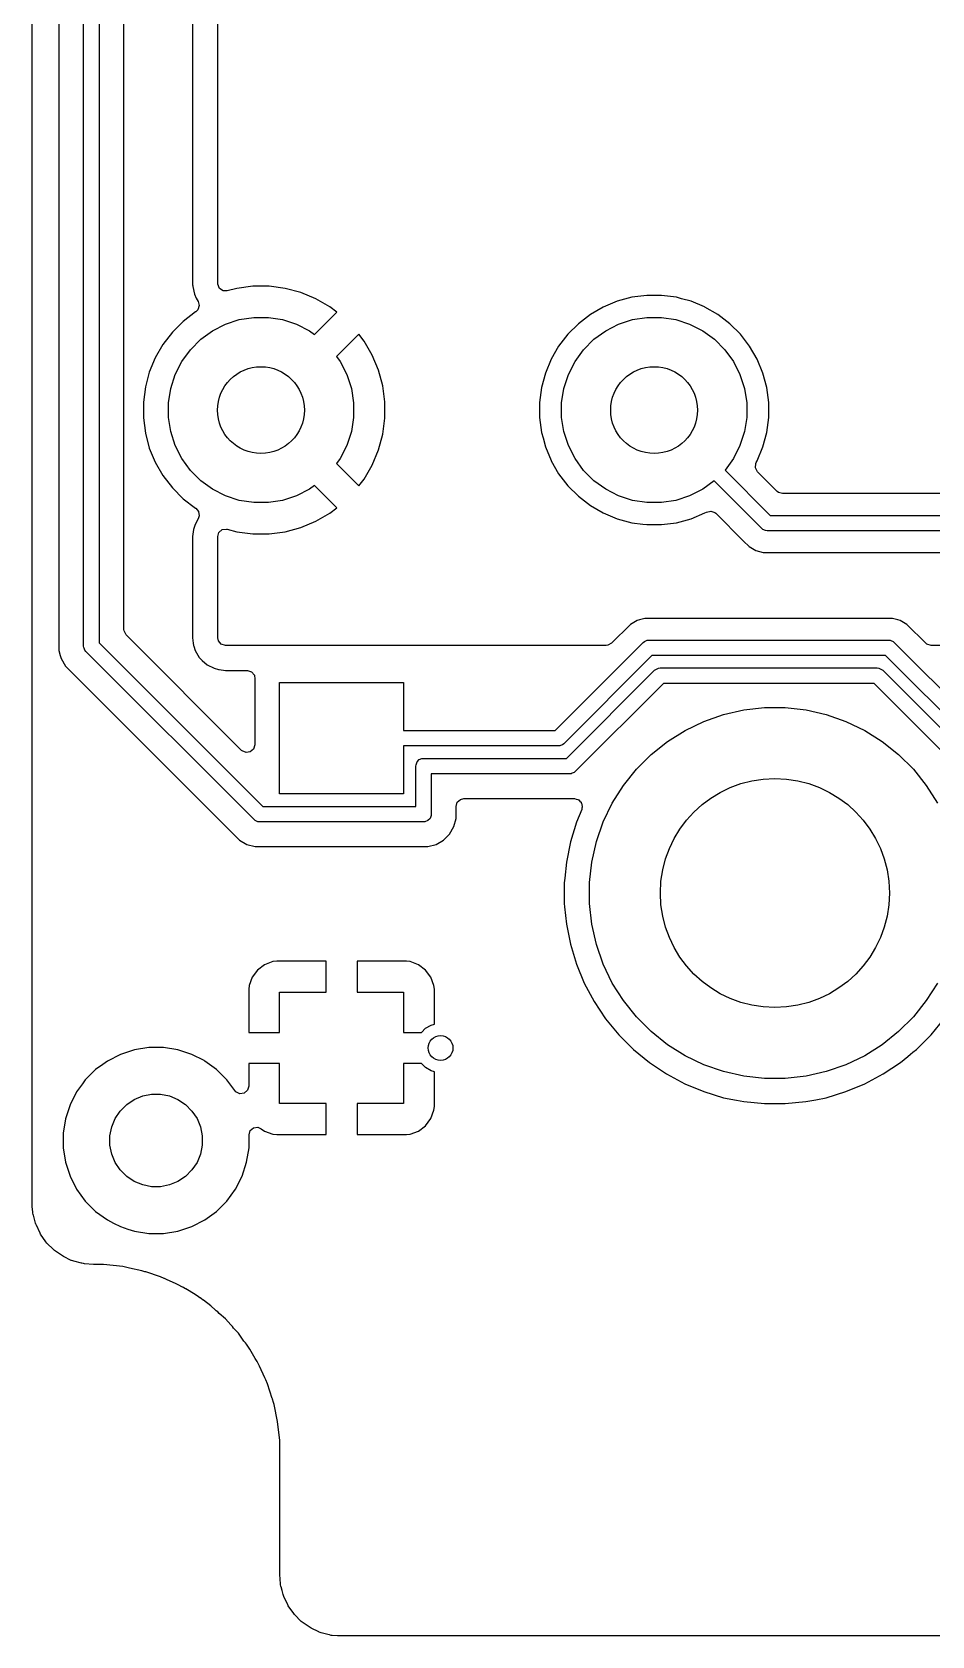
# Model space of a CAD drawing. Extents: x 0.71 to 7.56, y -5.16 to -0.79.
# Drawn here: x 0.709 to 1.281, y -5.157 to -4.138 of the extents above; entities that cross this region are included whole.
import ezdxf

# ---------------------------------------------------------------- set-up
doc = ezdxf.new("R2010")
doc.units = 0
doc.header["$MEASUREMENT"] = 0
doc.layers.add('BLACK', color=7, linetype='CONTINUOUS')

msp = doc.modelspace()

# ---------------------------------------------------------------- linework, layer by layer
at = {"layer": 'BLACK', "linetype": 'CONTINUOUS'}
for p, q in [((0.7089, -4.7461), (0.7087, -2.4156)), ((0.7258, -2.7015), (0.7258, -4.5249)), ((0.7415, -4.528), (0.7415, -2.6984)), ((0.7514, -2.7005), (0.7514, -4.5259)), ((0.7671, -4.5174), (0.7671, -2.7735)), ((0.8108, -3.8134), (0.8108, -4.2975)), ((0.8268, -4.2975), (0.8268, -3.8134)), ((0.8108, -4.2975), (0.8108, -4.2984)), ((0.8108, -4.2984), (0.8109, -4.299)), ((0.8109, -4.299), (0.8109, -4.2995)), ((0.8109, -4.2995), (0.8121, -4.3043)), ((0.8268, -4.298), (0.8268, -4.2975)), ((0.8279, -4.3006), (0.8268, -4.298)), ((0.8302, -4.3021), (0.8279, -4.3006)), ((0.8329, -4.3022), (0.8302, -4.3021)), ((0.8389, -4.3006), (0.8329, -4.3022)), ((0.8492, -4.2992), (0.8389, -4.3006)), ((0.8389, -4.3006), (0.8389, -4.3006)), ((0.8595, -4.2992), (0.8492, -4.2992)), ((0.8697, -4.3006), (0.8595, -4.2992)), ((0.8797, -4.3032), (0.8697, -4.3006)), ((0.8697, -4.3006), (0.8697, -4.3006)), ((0.8121, -4.3043), (0.8132, -4.3068)), ((0.8132, -4.3068), (0.8132, -4.3068)), ((0.8132, -4.3068), (0.8144, -4.3089)), ((0.8151, -4.3116), (0.8142, -4.3142)), ((0.8144, -4.3089), (0.8151, -4.3116)), ((0.8892, -4.3072), (0.8797, -4.3032)), ((0.8982, -4.3123), (0.8892, -4.3072)), ((0.8892, -4.3072), (0.8892, -4.3072)), ((0.9026, -4.3158), (0.8982, -4.3123)), ((0.8982, -4.3123), (0.8982, -4.3123)), ((1.072, -4.3125), (1.0638, -4.3172)), ((1.0809, -4.3088), (1.072, -4.3125)), ((1.072, -4.3125), (1.072, -4.3125)), ((1.0901, -4.3063), (1.0809, -4.3088)), ((1.0996, -4.3051), (1.0901, -4.3063)), ((1.1091, -4.3051), (1.0996, -4.3051)), ((1.0996, -4.3051), (1.0996, -4.3051)), ((1.1186, -4.3063), (1.1091, -4.3051)), ((1.1091, -4.3051), (1.1091, -4.3051)), ((1.1217, -4.3072), (1.1186, -4.3063)), ((1.1186, -4.3063), (1.1186, -4.3063)), ((1.1186, -4.3063), (1.1186, -4.3063)), ((1.1278, -4.3088), (1.1217, -4.3072)), ((1.1363, -4.3123), (1.1278, -4.3088)), ((1.1366, -4.3125), (1.1363, -4.3123)), ((1.1449, -4.3172), (1.1366, -4.3125)), ((0.8049, -4.3216), (0.798, -4.3285)), ((0.8127, -4.3156), (0.8049, -4.3216)), ((0.8049, -4.3216), (0.8049, -4.3216)), ((0.8128, -4.3155), (0.8127, -4.3156)), ((0.8142, -4.3142), (0.8128, -4.3155)), ((0.8128, -4.3155), (0.8128, -4.3155)), ((0.8317, -4.3234), (0.8405, -4.3205)), ((0.8405, -4.3205), (0.8497, -4.3191)), ((0.8497, -4.3191), (0.859, -4.3191)), ((0.859, -4.3191), (0.8681, -4.3205)), ((0.8681, -4.3205), (0.8769, -4.3234)), ((0.8884, -4.3299), (0.9026, -4.3158)), ((1.0638, -4.3172), (1.0562, -4.3231)), ((1.0817, -4.3234), (1.0905, -4.3205)), ((1.0905, -4.3205), (1.0997, -4.3191)), ((1.0997, -4.3191), (1.109, -4.3191)), ((1.109, -4.3191), (1.1181, -4.3205)), ((1.1181, -4.3205), (1.1269, -4.3234)), ((1.1525, -4.3231), (1.1449, -4.3172)), ((1.1449, -4.3172), (1.1449, -4.3172)), ((1.1449, -4.3172), (1.1449, -4.3172)), ((0.798, -4.3285), (0.792, -4.3363)), ((0.798, -4.3285), (0.798, -4.3285)), ((0.8094, -4.3396), (0.816, -4.333)), ((0.816, -4.333), (0.8235, -4.3276)), ((0.8235, -4.3276), (0.8317, -4.3234)), ((0.8769, -4.3234), (0.8852, -4.3276)), ((0.8852, -4.3276), (0.8884, -4.3299)), ((0.9165, -4.3297), (0.9023, -4.3439)), ((0.9199, -4.3341), (0.9165, -4.3297)), ((0.9165, -4.3297), (0.9165, -4.3297)), ((1.0494, -4.3298), (1.0436, -4.3374)), ((1.0562, -4.3231), (1.0494, -4.3298)), ((1.0494, -4.3298), (1.0494, -4.3298)), ((1.0562, -4.3231), (1.0562, -4.3231)), ((1.0594, -4.3396), (1.066, -4.333)), ((1.066, -4.333), (1.0735, -4.3276)), ((1.0735, -4.3276), (1.0817, -4.3234)), ((1.1269, -4.3234), (1.1352, -4.3276)), ((1.1352, -4.3276), (1.1427, -4.333)), ((1.1427, -4.333), (1.1492, -4.3396)), ((1.1592, -4.3298), (1.1525, -4.3231)), ((1.1525, -4.3231), (1.1525, -4.3231)), ((1.165, -4.3374), (1.1592, -4.3298)), ((1.1592, -4.3298), (1.1592, -4.3298)), ((0.792, -4.3363), (0.7871, -4.3448)), ((0.804, -4.3471), (0.8094, -4.3396)), ((0.9251, -4.3431), (0.9199, -4.3341)), ((0.9199, -4.3341), (0.9199, -4.3341)), ((0.9291, -4.3526), (0.9251, -4.3431)), ((0.9251, -4.3431), (0.9251, -4.3431)), ((1.0436, -4.3374), (1.0388, -4.3457)), ((1.054, -4.3471), (1.0594, -4.3396)), ((1.1492, -4.3396), (1.1547, -4.3471)), ((1.1698, -4.3457), (1.165, -4.3374)), ((0.7871, -4.3448), (0.7833, -4.3539)), ((0.7871, -4.3448), (0.7871, -4.3448)), ((0.7998, -4.3554), (0.804, -4.3471)), ((0.9023, -4.3439), (0.9047, -4.3471)), ((0.9047, -4.3471), (0.9089, -4.3554)), ((0.9317, -4.3626), (0.9291, -4.3526)), ((1.0388, -4.3457), (1.0352, -4.3545)), ((1.0388, -4.3457), (1.0388, -4.3457)), ((1.0498, -4.3554), (1.054, -4.3471)), ((1.1547, -4.3471), (1.1589, -4.3554)), ((1.1735, -4.3545), (1.1698, -4.3457)), ((0.7808, -4.3633), (0.7795, -4.373)), ((0.7833, -4.3539), (0.7808, -4.3633)), ((0.7969, -4.3642), (0.7998, -4.3554)), ((0.9089, -4.3554), (0.9118, -4.3642)), ((0.9331, -4.3728), (0.9317, -4.3626)), ((0.9317, -4.3626), (0.9317, -4.3626)), ((1.0327, -4.3637), (1.0319, -4.3699)), ((1.0352, -4.3545), (1.0327, -4.3637)), ((1.0469, -4.3642), (1.0498, -4.3554)), ((1.1589, -4.3554), (1.1618, -4.3642)), ((1.1759, -4.3637), (1.1735, -4.3545)), ((1.1772, -4.3732), (1.1759, -4.3637)), ((0.7795, -4.373), (0.7795, -4.373)), ((0.7795, -4.373), (0.7795, -4.3829)), ((0.7955, -4.3733), (0.7969, -4.3642)), ((0.7955, -4.3826), (0.7955, -4.3733)), ((0.9118, -4.3642), (0.9132, -4.3733)), ((0.9132, -4.3733), (0.9132, -4.3826)), ((0.9331, -4.3831), (0.9331, -4.3728)), ((0.9331, -4.3728), (0.9331, -4.3728)), ((1.0319, -4.3699), (1.0315, -4.3732)), ((1.0315, -4.3732), (1.0315, -4.3827)), ((1.0455, -4.3733), (1.0469, -4.3642)), ((1.0455, -4.3826), (1.0455, -4.3733)), ((1.1618, -4.3642), (1.1632, -4.3733)), ((1.1632, -4.3733), (1.1632, -4.3826)), ((1.1772, -4.3827), (1.1772, -4.3732)), ((0.7795, -4.3829), (0.7795, -4.3829)), ((0.7795, -4.3829), (0.7808, -4.3926)), ((0.7969, -4.3917), (0.7955, -4.3826)), ((0.9132, -4.3826), (0.9118, -4.3917)), ((0.9317, -4.3933), (0.9331, -4.3831)), ((0.9331, -4.3831), (0.9331, -4.3831)), ((1.0315, -4.3827), (1.0327, -4.3922)), ((1.0469, -4.3917), (1.0455, -4.3826)), ((1.1632, -4.3826), (1.1618, -4.3917)), ((1.1759, -4.3922), (1.1772, -4.3827)), ((0.7808, -4.3926), (0.7833, -4.4021)), ((0.7998, -4.4006), (0.7969, -4.3917)), ((0.9118, -4.3917), (0.9089, -4.4006)), ((0.9291, -4.4033), (0.9317, -4.3933)), ((0.9317, -4.3933), (0.9317, -4.3933)), ((1.0327, -4.3922), (1.0337, -4.3957)), ((1.0498, -4.4006), (1.0469, -4.3917)), ((1.1618, -4.3917), (1.1589, -4.4006)), ((1.1735, -4.4014), (1.1759, -4.3922)), ((0.7833, -4.4021), (0.7871, -4.4111)), ((0.804, -4.4088), (0.7998, -4.4006)), ((0.9089, -4.4006), (0.9047, -4.4088)), ((0.9251, -4.4129), (0.9291, -4.4033)), ((1.0337, -4.3957), (1.0352, -4.4014)), ((1.0352, -4.4014), (1.0388, -4.4101)), ((1.054, -4.4088), (1.0498, -4.4006)), ((1.1589, -4.4006), (1.1547, -4.4088)), ((1.1698, -4.4102), (1.1735, -4.4014)), ((0.7871, -4.4111), (0.7871, -4.4111)), ((0.7871, -4.4111), (0.792, -4.4196)), ((0.8094, -4.4163), (0.804, -4.4088)), ((0.9047, -4.4088), (0.9023, -4.412)), ((0.9023, -4.412), (0.9165, -4.4262)), ((0.9199, -4.4218), (0.9251, -4.4129)), ((0.9251, -4.4129), (0.9251, -4.4129)), ((1.0388, -4.4101), (1.0388, -4.4102)), ((1.0388, -4.4102), (1.0436, -4.4185)), ((1.0594, -4.4163), (1.054, -4.4088)), ((1.1547, -4.4088), (1.1494, -4.4161)), ((1.1687, -4.4147), (1.1689, -4.412)), ((1.17, -4.4172), (1.1687, -4.4147)), ((1.1689, -4.412), (1.1692, -4.4113)), ((1.1692, -4.4113), (1.1698, -4.4102)), ((0.792, -4.4196), (0.798, -4.4274)), ((0.816, -4.4229), (0.8094, -4.4163)), ((0.8235, -4.4283), (0.816, -4.4229)), ((0.9165, -4.4262), (0.9199, -4.4218)), ((0.9199, -4.4218), (0.9199, -4.4218)), ((1.0436, -4.4185), (1.0436, -4.4185)), ((1.0436, -4.4185), (1.0436, -4.4185)), ((1.0436, -4.4185), (1.0494, -4.4261)), ((1.066, -4.4229), (1.0594, -4.4163)), ((1.0735, -4.4283), (1.066, -4.4229)), ((1.1424, -4.423), (1.1352, -4.4283)), ((1.1727, -4.4533), (1.1424, -4.423)), ((1.1494, -4.4161), (1.1782, -4.4449)), ((1.1825, -4.4297), (1.17, -4.4172)), ((0.798, -4.4274), (0.798, -4.4274)), ((0.798, -4.4274), (0.8049, -4.4343)), ((0.8049, -4.4343), (0.8049, -4.4343)), ((0.8049, -4.4343), (0.8127, -4.4403)), ((0.8317, -4.4325), (0.8235, -4.4283)), ((0.8405, -4.4354), (0.8317, -4.4325)), ((0.8769, -4.4325), (0.8681, -4.4354)), ((0.8852, -4.4283), (0.8769, -4.4325)), ((0.8884, -4.426), (0.8852, -4.4283)), ((0.9026, -4.4402), (0.8884, -4.426)), ((0.9165, -4.4262), (0.9165, -4.4262)), ((1.0494, -4.4261), (1.0494, -4.4261)), ((1.0494, -4.4261), (1.0562, -4.4328)), ((1.0562, -4.4328), (1.0562, -4.4328)), ((1.0562, -4.4328), (1.0638, -4.4387)), ((1.0817, -4.4325), (1.0735, -4.4283)), ((1.0905, -4.4354), (1.0817, -4.4325)), ((1.1269, -4.4325), (1.1181, -4.4354)), ((1.1352, -4.4283), (1.1269, -4.4325)), ((1.1833, -4.4303), (1.1825, -4.4297)), ((1.186, -4.4311), (1.1833, -4.4303)), ((1.2934, -4.4311), (1.186, -4.4311)), ((0.8127, -4.4403), (0.8128, -4.4404)), ((0.8128, -4.4404), (0.8146, -4.4425)), ((0.8149, -4.4452), (0.8145, -4.4465)), ((0.8146, -4.4425), (0.8149, -4.4452)), ((0.8497, -4.4368), (0.8405, -4.4354)), ((0.859, -4.4368), (0.8497, -4.4368)), ((0.8681, -4.4354), (0.859, -4.4368)), ((0.8892, -4.4487), (0.8982, -4.4436)), ((0.8982, -4.4436), (0.9026, -4.4402)), ((0.8982, -4.4436), (0.8982, -4.4436)), ((0.9026, -4.4402), (0.9026, -4.4402)), ((1.0638, -4.4387), (1.072, -4.4434)), ((1.072, -4.4434), (1.0809, -4.4471)), ((1.0997, -4.4368), (1.0905, -4.4354)), ((1.109, -4.4368), (1.0997, -4.4368)), ((1.1181, -4.4354), (1.109, -4.4368)), ((1.1278, -4.4471), (1.1366, -4.4434)), ((1.1366, -4.4434), (1.1376, -4.4428)), ((1.1376, -4.4428), (1.1403, -4.4422)), ((1.1403, -4.4422), (1.1429, -4.4431)), ((1.1429, -4.4431), (1.1435, -4.4436)), ((1.1435, -4.4436), (1.1612, -4.4613)), ((1.1782, -4.4449), (1.3986, -4.4449)), ((0.8115, -4.454), (0.8108, -4.4584)), ((0.8122, -4.4513), (0.8115, -4.454)), ((0.8115, -4.454), (0.8115, -4.454)), ((0.8145, -4.4465), (0.8122, -4.4513)), ((0.8275, -4.4558), (0.8296, -4.454)), ((0.8296, -4.454), (0.8323, -4.4536)), ((0.8323, -4.4536), (0.8329, -4.4537)), ((0.8329, -4.4537), (0.8389, -4.4553)), ((0.8389, -4.4553), (0.8389, -4.4553)), ((0.8389, -4.4553), (0.8492, -4.4567)), ((0.8595, -4.4567), (0.8697, -4.4553)), ((0.8697, -4.4553), (0.8797, -4.4527)), ((0.8697, -4.4553), (0.8697, -4.4553)), ((0.8797, -4.4527), (0.8892, -4.4487)), ((0.8892, -4.4487), (0.8892, -4.4487)), ((1.0809, -4.4471), (1.0901, -4.4496)), ((1.0901, -4.4496), (1.0972, -4.4505)), ((1.0972, -4.4505), (1.0996, -4.4508)), ((1.0996, -4.4508), (1.0996, -4.4508)), ((1.0996, -4.4508), (1.1091, -4.4508)), ((1.1091, -4.4508), (1.111, -4.4506)), ((1.111, -4.4506), (1.1186, -4.4496)), ((1.1186, -4.4496), (1.1278, -4.4471)), ((1.1734, -4.4539), (1.1727, -4.4533)), ((1.1752, -4.4546), (1.1734, -4.4539)), ((1.1762, -4.4547), (1.1752, -4.4546)), ((1.1752, -4.4546), (1.1752, -4.4546)), ((1.4006, -4.4547), (1.1762, -4.4547)), ((0.8108, -4.4584), (0.8108, -4.5227)), ((0.8268, -4.4584), (0.8275, -4.4558)), ((0.8268, -4.5227), (0.8268, -4.4584)), ((0.8492, -4.4567), (0.8492, -4.4567)), ((0.8492, -4.4567), (0.8595, -4.4567)), ((0.8595, -4.4567), (0.8595, -4.4567)), ((1.1612, -4.4613), (1.1647, -4.4648)), ((1.1647, -4.4648), (1.169, -4.4672)), ((1.169, -4.4672), (1.1737, -4.4685)), ((1.1737, -4.4685), (1.1737, -4.4685)), ((1.1737, -4.4685), (1.4031, -4.4685)), ((1.0893, -4.5142), (1.0773, -4.5261)), ((1.0936, -4.5117), (1.0893, -4.5142)), ((1.0893, -4.5142), (1.0893, -4.5142)), ((1.0951, -4.5113), (1.0936, -4.5117)), ((1.0983, -4.5104), (1.0951, -4.5113)), ((1.1033, -4.5104), (1.0983, -4.5104)), ((1.256, -4.5104), (1.1033, -4.5104)), ((1.2592, -4.5113), (1.256, -4.5104)), ((1.2608, -4.5117), (1.2592, -4.5113)), ((1.265, -4.5142), (1.2608, -4.5117)), ((1.2608, -4.5117), (1.2608, -4.5117)), ((1.277, -4.5261), (1.265, -4.5142)), ((1.265, -4.5142), (1.265, -4.5142)), ((0.7258, -4.5249), (0.7258, -4.5249)), ((0.7258, -4.5249), (0.7258, -4.5252)), ((0.7258, -4.5252), (0.7258, -4.5307)), ((0.7514, -4.5259), (0.8554, -4.6299)), ((0.7673, -4.5184), (0.7671, -4.5174)), ((0.7686, -4.5208), (0.7673, -4.5184)), ((0.842, -4.5943), (0.7686, -4.5208)), ((0.8108, -4.5227), (0.8112, -4.5261)), ((0.8112, -4.5261), (0.8115, -4.5276)), ((0.8272, -4.5247), (0.8268, -4.5227)), ((0.829, -4.5268), (0.8272, -4.5247)), ((0.8317, -4.5276), (0.829, -4.5268)), ((1.0413, -4.5817), (1.0973, -4.5257)), ((1.0773, -4.5261), (1.0749, -4.5274)), ((1.0973, -4.5257), (1.0981, -4.525)), ((1.0981, -4.525), (1.0998, -4.5243)), ((1.0998, -4.5243), (1.1008, -4.5242)), ((1.0998, -4.5243), (1.0998, -4.5243)), ((1.1008, -4.5242), (1.2535, -4.5242)), ((1.2535, -4.5242), (1.2545, -4.5243)), ((1.2545, -4.5243), (1.2545, -4.5243)), ((1.2545, -4.5243), (1.2549, -4.5245)), ((1.2549, -4.5245), (1.2563, -4.525)), ((1.2563, -4.525), (1.2563, -4.525)), ((1.2563, -4.525), (1.257, -4.5257)), ((1.257, -4.5257), (1.3229, -4.5915)), ((1.2778, -4.5268), (1.277, -4.5261)), ((1.2805, -4.5276), (1.2778, -4.5268)), ((0.7258, -4.5307), (0.7258, -4.5309)), ((0.7258, -4.5309), (0.7267, -4.5341)), ((0.7267, -4.5341), (0.7267, -4.5341)), ((0.7267, -4.5341), (0.7272, -4.5359)), ((0.7272, -4.5359), (0.7272, -4.5359)), ((0.7272, -4.5359), (0.7299, -4.5407)), ((0.7416, -4.5289), (0.7415, -4.528)), ((0.7418, -4.5293), (0.7416, -4.5289)), ((0.7416, -4.5289), (0.7416, -4.5289)), ((0.7424, -4.5307), (0.7418, -4.5293)), ((0.743, -4.5314), (0.7424, -4.5307)), ((0.7424, -4.5307), (0.7424, -4.5307)), ((0.8499, -4.6383), (0.743, -4.5314)), ((0.8115, -4.5276), (0.8116, -4.5281)), ((0.8116, -4.5281), (0.8125, -4.5309)), ((0.8125, -4.5309), (0.8125, -4.5309)), ((0.8125, -4.5309), (0.8125, -4.5309)), ((0.8125, -4.5309), (0.8151, -4.5352)), ((0.8151, -4.5352), (0.8169, -4.5372)), ((1.0739, -4.5276), (0.8317, -4.5276)), ((1.1028, -4.5341), (1.0468, -4.5901)), ((1.0749, -4.5274), (1.0739, -4.5276)), ((1.2515, -4.5341), (1.1028, -4.5341)), ((1.3174, -4.5999), (1.2515, -4.5341)), ((1.6535, -4.5276), (1.2805, -4.5276)), ((0.7299, -4.5407), (0.7299, -4.5407)), ((0.7299, -4.5407), (0.734, -4.5448)), ((0.734, -4.5448), (0.734, -4.5448)), ((0.734, -4.5448), (0.8406, -4.6514)), ((0.8169, -4.5372), (0.8169, -4.5372)), ((0.8169, -4.5372), (0.8169, -4.5372)), ((0.8169, -4.5372), (0.82, -4.54)), ((0.82, -4.54), (0.82, -4.54)), ((0.82, -4.54), (0.82, -4.54)), ((0.82, -4.54), (0.8245, -4.5421)), ((0.8245, -4.5421), (0.8245, -4.5421)), ((0.8245, -4.5421), (0.8245, -4.5421)), ((0.8245, -4.5421), (0.8272, -4.5429)), ((0.8272, -4.5429), (0.8272, -4.5429)), ((0.8272, -4.5429), (0.8272, -4.5429)), ((0.8272, -4.5429), (0.8278, -4.543)), ((0.8278, -4.543), (0.8317, -4.5435)), ((0.8317, -4.5435), (0.8457, -4.5435)), ((0.8457, -4.5435), (0.8483, -4.5443)), ((0.8483, -4.5443), (0.8501, -4.5464)), ((0.8501, -4.5464), (0.8505, -4.5491)), ((1.0486, -4.5994), (1.1046, -4.5434)), ((1.1046, -4.5434), (1.1054, -4.5428)), ((1.1054, -4.5428), (1.1072, -4.542)), ((1.1072, -4.542), (1.1081, -4.5419)), ((1.1072, -4.542), (1.1072, -4.542)), ((1.1081, -4.5419), (1.2462, -4.5419)), ((1.2462, -4.5419), (1.2472, -4.542)), ((1.2472, -4.542), (1.2472, -4.542)), ((1.2472, -4.542), (1.2476, -4.5422)), ((1.2476, -4.5422), (1.2489, -4.5428)), ((1.2489, -4.5428), (1.2489, -4.5428)), ((1.2489, -4.5428), (1.2497, -4.5434)), ((1.2497, -4.5434), (1.3156, -4.6093)), ((0.8505, -4.5492), (0.8504, -4.5499)), ((0.8504, -4.5499), (0.8504, -4.5908)), ((0.8505, -4.5491), (0.8505, -4.5492)), ((0.8661, -4.622), (0.8661, -4.5512)), ((0.8661, -4.5512), (0.9449, -4.5512)), ((0.9449, -4.5512), (0.9449, -4.5817)), ((1.1102, -4.5518), (1.0541, -4.6078)), ((1.2442, -4.5518), (1.1102, -4.5518)), ((1.31, -4.6177), (1.2442, -4.5518)), ((1.1613, -4.5686), (1.1745, -4.5671)), ((1.1745, -4.5671), (1.1877, -4.5671)), ((1.1877, -4.5671), (1.2009, -4.5686)), ((1.124, -4.5817), (1.1359, -4.5759)), ((1.1359, -4.5759), (1.1484, -4.5715)), ((1.1484, -4.5715), (1.1613, -4.5686)), ((1.2009, -4.5686), (1.2138, -4.5715)), ((1.2138, -4.5715), (1.2263, -4.5759)), ((1.2263, -4.5759), (1.2382, -4.5817)), ((0.9449, -4.5817), (1.0413, -4.5817)), ((1.1128, -4.5887), (1.124, -4.5817)), ((1.2382, -4.5817), (1.2494, -4.5887)), ((0.8423, -4.5945), (0.842, -4.5943)), ((0.8448, -4.5957), (0.8423, -4.5945)), ((0.8475, -4.5953), (0.8448, -4.5957)), ((0.8496, -4.5935), (0.8475, -4.5953)), ((0.8504, -4.5908), (0.8496, -4.5935)), ((1.0433, -4.5915), (0.9449, -4.5915)), ((0.9449, -4.5915), (0.9449, -4.622)), ((1.0443, -4.5914), (1.0433, -4.5915)), ((1.0448, -4.5912), (1.0443, -4.5914)), ((1.0443, -4.5914), (1.0443, -4.5914)), ((1.046, -4.5907), (1.0448, -4.5912)), ((1.0468, -4.5901), (1.046, -4.5907)), ((1.046, -4.5907), (1.046, -4.5907)), ((1.093, -4.6063), (1.1024, -4.597)), ((1.1024, -4.597), (1.1128, -4.5887)), ((1.2494, -4.5887), (1.2598, -4.597)), ((1.2598, -4.597), (1.2692, -4.6063)), ((0.9528, -4.6043), (0.9529, -4.6034)), ((0.9528, -4.6299), (0.9528, -4.6043)), ((0.9529, -4.6034), (0.9536, -4.6016)), ((0.9536, -4.6016), (0.9549, -4.6002)), ((0.9549, -4.6002), (0.9567, -4.5995)), ((0.9567, -4.5995), (0.9577, -4.5994)), ((0.9577, -4.5994), (1.0486, -4.5994)), ((1.0534, -4.6084), (1.0521, -4.6089)), ((1.0541, -4.6078), (1.0534, -4.6084)), ((1.0534, -4.6084), (1.0534, -4.6084)), ((1.0848, -4.6167), (1.093, -4.6063)), ((1.2692, -4.6063), (1.2774, -4.6167)), ((1.0506, -4.6093), (0.9626, -4.6093)), ((0.9626, -4.6093), (0.9626, -4.6348)), ((1.0516, -4.6092), (1.0506, -4.6093)), ((1.0521, -4.6089), (1.0516, -4.6092)), ((1.0516, -4.6092), (1.0516, -4.6092)), ((1.0777, -4.6279), (1.0848, -4.6167)), ((1.2774, -4.6167), (1.2845, -4.6279)), ((0.9449, -4.622), (0.8661, -4.622)), ((0.9784, -4.6299), (0.9791, -4.6273)), ((0.9791, -4.6273), (0.9812, -4.6255)), ((0.9812, -4.6255), (0.9832, -4.625)), ((0.9832, -4.625), (1.0479, -4.625)), ((1.0479, -4.625), (1.0479, -4.625)), ((1.0479, -4.625), (1.0534, -4.625)), ((1.0534, -4.625), (1.0534, -4.625)), ((1.0534, -4.625), (1.0537, -4.625)), ((1.0537, -4.625), (1.0548, -4.6253)), ((1.0548, -4.6253), (1.0558, -4.6255)), ((1.0558, -4.6255), (1.0561, -4.6257)), ((1.0561, -4.6257), (1.0564, -4.6258)), ((1.0564, -4.6258), (1.0571, -4.6266)), ((1.0571, -4.6266), (1.0579, -4.6273)), ((1.0579, -4.6273), (1.058, -4.6276)), ((1.058, -4.6276), (1.0582, -4.6279)), ((1.0582, -4.6279), (1.0583, -4.6289)), ((1.072, -4.6398), (1.0777, -4.6279)), ((0.8506, -4.6389), (0.8499, -4.6383)), ((0.8524, -4.6397), (0.8506, -4.6389)), ((0.8554, -4.6299), (0.9528, -4.6299)), ((0.9604, -4.6389), (0.9586, -4.6397)), ((0.9618, -4.6376), (0.9604, -4.6389)), ((0.9625, -4.6358), (0.9618, -4.6376)), ((0.9626, -4.6348), (0.9625, -4.6358)), ((0.977, -4.6428), (0.9784, -4.6376)), ((0.9784, -4.6376), (0.9784, -4.6299)), ((1.0583, -4.6318), (1.0549, -4.6399)), ((1.0583, -4.6289), (1.0586, -4.63)), ((1.0584, -4.6309), (1.0583, -4.6318)), ((1.0586, -4.6306), (1.0584, -4.6309)), ((1.0586, -4.63), (1.0586, -4.6304)), ((1.0586, -4.6304), (1.0586, -4.6306)), ((0.8533, -4.6398), (0.8524, -4.6397)), ((0.8524, -4.6397), (0.8524, -4.6397)), ((0.9577, -4.6398), (0.8533, -4.6398)), ((0.9586, -4.6397), (0.9577, -4.6398)), ((0.9704, -4.6514), (0.9742, -4.6475)), ((0.9742, -4.6475), (0.977, -4.6428)), ((1.0549, -4.6399), (1.0511, -4.6525)), ((1.0676, -4.6523), (1.072, -4.6398)), ((0.8406, -4.6514), (0.8406, -4.6514)), ((0.8406, -4.6514), (0.8406, -4.6514)), ((0.8406, -4.6514), (0.8454, -4.6541)), ((0.8454, -4.6541), (0.8454, -4.6541)), ((0.8454, -4.6541), (0.8454, -4.6541)), ((0.8454, -4.6541), (0.8506, -4.6555)), ((0.8506, -4.6555), (0.8506, -4.6555)), ((0.8506, -4.6555), (0.8564, -4.6555)), ((0.8564, -4.6555), (0.8564, -4.6555)), ((0.8564, -4.6555), (0.9604, -4.6555)), ((0.9604, -4.6555), (0.9657, -4.6541)), ((0.9604, -4.6555), (0.9604, -4.6555)), ((0.9657, -4.6541), (0.9704, -4.6514)), ((1.0511, -4.6525), (1.0485, -4.6654)), ((1.0511, -4.6525), (1.0511, -4.6525)), ((1.0647, -4.6653), (1.0676, -4.6523)), ((1.0485, -4.6654), (1.0475, -4.6755)), ((1.0485, -4.6654), (1.0485, -4.6654)), ((1.0632, -4.6784), (1.0647, -4.6653)), ((1.0475, -4.6755), (1.0472, -4.6785)), ((1.0472, -4.6785), (1.0472, -4.6916)), ((1.0632, -4.6917), (1.0632, -4.6784)), ((1.0472, -4.6916), (1.0474, -4.6938)), ((1.0474, -4.6938), (1.0485, -4.7047)), ((1.0647, -4.7048), (1.0632, -4.6917)), ((1.0485, -4.7047), (1.0485, -4.7047)), ((1.0485, -4.7047), (1.0511, -4.7176)), ((1.0676, -4.7177), (1.0647, -4.7048)), ((1.0511, -4.7176), (1.0511, -4.7176)), ((1.0511, -4.7176), (1.0549, -4.7302)), ((1.072, -4.7302), (1.0676, -4.7177)), ((0.8566, -4.7306), (0.8521, -4.734)), ((0.8619, -4.7286), (0.8566, -4.7306)), ((0.8566, -4.7306), (0.8566, -4.7306)), ((0.8643, -4.7283), (0.8619, -4.7286)), ((0.8619, -4.7286), (0.8619, -4.7286)), ((0.8957, -4.7283), (0.8643, -4.7283)), ((0.8957, -4.748), (0.8957, -4.7283)), ((0.9468, -4.7283), (0.9154, -4.7283)), ((0.9154, -4.7283), (0.9154, -4.748)), ((0.9491, -4.7286), (0.9468, -4.7283)), ((0.9544, -4.7306), (0.9491, -4.7286)), ((0.9491, -4.7286), (0.9491, -4.7286)), ((0.9589, -4.734), (0.9544, -4.7306)), ((0.9544, -4.7306), (0.9544, -4.7306)), ((1.0549, -4.7302), (1.0599, -4.7423)), ((1.0777, -4.7422), (1.072, -4.7302)), ((0.8487, -4.7385), (0.8467, -4.7438)), ((0.8521, -4.734), (0.8487, -4.7385)), ((0.8487, -4.7385), (0.8487, -4.7385)), ((0.8521, -4.734), (0.8521, -4.734)), ((0.9623, -4.7385), (0.9589, -4.734)), ((0.9589, -4.734), (0.9589, -4.734)), ((0.9643, -4.7438), (0.9623, -4.7385)), ((0.9623, -4.7385), (0.9623, -4.7385)), ((0.7089, -4.8376), (0.7089, -4.7461)), ((0.8467, -4.7438), (0.8465, -4.7461)), ((0.8465, -4.7461), (0.8465, -4.7736)), ((0.8467, -4.7438), (0.8467, -4.7438)), ((0.8661, -4.7736), (0.8661, -4.748)), ((0.8661, -4.748), (0.8957, -4.748)), ((0.9154, -4.748), (0.9449, -4.748)), ((0.9449, -4.748), (0.9449, -4.7736)), ((0.9646, -4.7461), (0.9643, -4.7438)), ((0.9643, -4.7438), (0.9643, -4.7438)), ((0.9646, -4.7684), (0.9646, -4.7461)), ((0.9646, -4.7461), (0.9646, -4.7461)), ((1.0599, -4.7423), (1.0599, -4.7423)), ((1.0599, -4.7423), (1.0661, -4.7539)), ((1.0848, -4.7534), (1.0777, -4.7422)), ((1.2845, -4.7422), (1.2774, -4.7534)), ((1.0661, -4.7539), (1.0661, -4.7539)), ((1.0661, -4.7539), (1.0734, -4.7649)), ((1.093, -4.7637), (1.0848, -4.7534)), ((1.2774, -4.7534), (1.2692, -4.7637)), ((0.9563, -4.7736), (0.9589, -4.771)), ((0.9589, -4.771), (0.9625, -4.7689)), ((0.9625, -4.7689), (0.9646, -4.7684)), ((1.0734, -4.7649), (1.0734, -4.7649)), ((1.0734, -4.7649), (1.0818, -4.7751)), ((1.1024, -4.7731), (1.093, -4.7637)), ((1.2692, -4.7637), (1.2598, -4.7731)), ((1.2804, -4.7751), (1.2888, -4.7649)), ((0.8465, -4.7736), (0.8661, -4.7736)), ((0.9449, -4.7736), (0.9563, -4.7736)), ((1.0818, -4.7751), (1.0911, -4.7844)), ((1.1128, -4.7814), (1.1024, -4.7731)), ((1.124, -4.7884), (1.1128, -4.7814)), ((1.2494, -4.7814), (1.2382, -4.7884)), ((1.2598, -4.7731), (1.2494, -4.7814)), ((1.2711, -4.7844), (1.2804, -4.7751)), ((0.7567, -4.7918), (0.7537, -4.7939)), ((0.7649, -4.7876), (0.7567, -4.7918)), ((0.7738, -4.7847), (0.7649, -4.7876)), ((0.783, -4.7832), (0.7738, -4.7847)), ((0.7923, -4.7832), (0.783, -4.7832)), ((0.783, -4.7832), (0.783, -4.7832)), ((0.8015, -4.7847), (0.7923, -4.7832)), ((0.7923, -4.7832), (0.7923, -4.7832)), ((0.8103, -4.7876), (0.8015, -4.7847)), ((0.8181, -4.7915), (0.8103, -4.7876)), ((0.8186, -4.7918), (0.8181, -4.7915)), ((0.8261, -4.7972), (0.8186, -4.7918)), ((1.0911, -4.7844), (1.0911, -4.7844)), ((1.0911, -4.7844), (1.0911, -4.7844)), ((1.0911, -4.7844), (1.1013, -4.7927)), ((1.1359, -4.7942), (1.124, -4.7884)), ((1.2382, -4.7884), (1.2263, -4.7942)), ((1.2609, -4.7927), (1.2656, -4.7889)), ((1.2656, -4.7889), (1.2673, -4.7875)), ((1.2673, -4.7875), (1.2689, -4.7862)), ((1.2689, -4.7862), (1.2711, -4.7844)), ((0.7491, -4.7972), (0.7426, -4.8038)), ((0.7537, -4.7939), (0.7491, -4.7972)), ((0.7491, -4.7972), (0.7491, -4.7972)), ((0.7491, -4.7972), (0.7491, -4.7972)), ((0.8327, -4.8038), (0.8261, -4.7972)), ((0.8661, -4.7933), (0.8465, -4.7933)), ((0.8465, -4.7933), (0.8465, -4.8077)), ((0.8661, -4.8189), (0.8661, -4.7933)), ((0.9563, -4.7933), (0.9449, -4.7933)), ((0.9449, -4.7933), (0.9449, -4.8189)), ((0.9589, -4.796), (0.9563, -4.7933)), ((0.9625, -4.798), (0.9589, -4.796)), ((0.9646, -4.7986), (0.9625, -4.798)), ((0.9646, -4.8208), (0.9646, -4.7986)), ((1.1013, -4.7927), (1.1122, -4.8)), ((1.1122, -4.8), (1.1122, -4.8)), ((1.1122, -4.8), (1.1122, -4.8)), ((1.1122, -4.8), (1.1238, -4.8062)), ((1.1484, -4.7985), (1.1359, -4.7942)), ((1.1613, -4.8015), (1.1484, -4.7985)), ((1.1745, -4.803), (1.1613, -4.8015)), ((1.2009, -4.8015), (1.1877, -4.803)), ((1.2138, -4.7985), (1.2009, -4.8015)), ((1.2263, -4.7942), (1.2138, -4.7985)), ((1.2384, -4.8062), (1.25, -4.8)), ((1.25, -4.8), (1.2609, -4.7927)), ((0.7371, -4.8113), (0.7329, -4.8196)), ((0.7408, -4.8062), (0.7371, -4.8113)), ((0.7426, -4.8038), (0.7408, -4.8062)), ((0.7426, -4.8038), (0.7426, -4.8038)), ((0.7426, -4.8038), (0.7426, -4.8038)), ((0.8357, -4.808), (0.8327, -4.8038)), ((0.8376, -4.8106), (0.8357, -4.808)), ((0.8384, -4.8114), (0.8376, -4.8106)), ((0.8409, -4.8126), (0.8384, -4.8114)), ((0.8436, -4.8122), (0.8409, -4.8126)), ((0.8457, -4.8104), (0.8436, -4.8122)), ((0.8465, -4.8077), (0.8457, -4.8104)), ((1.1238, -4.8062), (1.1238, -4.8062)), ((1.1238, -4.8062), (1.1238, -4.8062)), ((1.1238, -4.8062), (1.1359, -4.8112)), ((1.1359, -4.8112), (1.1485, -4.8151)), ((1.1877, -4.803), (1.1745, -4.803)), ((1.2137, -4.8151), (1.2263, -4.8112)), ((1.2263, -4.8112), (1.2384, -4.8062)), ((0.7329, -4.8196), (0.73, -4.8285)), ((0.7648, -4.8236), (0.7689, -4.8195)), ((0.7689, -4.8195), (0.7737, -4.8163)), ((0.7737, -4.8163), (0.7791, -4.814)), ((0.7791, -4.814), (0.7847, -4.8129)), ((0.7847, -4.8129), (0.7905, -4.8129)), ((0.7905, -4.8129), (0.7962, -4.814)), ((0.7962, -4.814), (0.8015, -4.8163)), ((0.8015, -4.8163), (0.8064, -4.8195)), ((0.8064, -4.8195), (0.8104, -4.8236)), ((0.8957, -4.8189), (0.8661, -4.8189)), ((0.8957, -4.8386), (0.8957, -4.8189)), ((0.9449, -4.8189), (0.9154, -4.8189)), ((0.9154, -4.8189), (0.9154, -4.8386)), ((0.9643, -4.8231), (0.9646, -4.8208)), ((0.9646, -4.8208), (0.9646, -4.8208)), ((1.1485, -4.8151), (1.1485, -4.8151)), ((1.1485, -4.8151), (1.1485, -4.8151)), ((1.1485, -4.8151), (1.1485, -4.8151)), ((1.1485, -4.8151), (1.1566, -4.8167)), ((1.1566, -4.8167), (1.1614, -4.8176)), ((1.1614, -4.8176), (1.1745, -4.8189)), ((1.1745, -4.8189), (1.1745, -4.8189)), ((1.1745, -4.8189), (1.1877, -4.8189)), ((1.1877, -4.8189), (1.2008, -4.8176)), ((1.1877, -4.8189), (1.1877, -4.8189)), ((1.2008, -4.8176), (1.2072, -4.8164)), ((1.2072, -4.8164), (1.2137, -4.8151)), ((1.2137, -4.8151), (1.2137, -4.8151)), ((1.2137, -4.8151), (1.2137, -4.8151)), ((1.2137, -4.8151), (1.2137, -4.8151)), ((0.73, -4.8285), (0.7285, -4.8376)), ((0.7594, -4.8337), (0.7616, -4.8284)), ((0.7616, -4.8284), (0.7648, -4.8236)), ((0.8104, -4.8236), (0.8137, -4.8284)), ((0.8137, -4.8284), (0.8159, -4.8337)), ((0.9589, -4.833), (0.9623, -4.8284)), ((0.9623, -4.8284), (0.9643, -4.8231)), ((0.9623, -4.8284), (0.9623, -4.8284)), ((0.9643, -4.8231), (0.9643, -4.8231)), ((0.7089, -4.8838), (0.7089, -4.8376)), ((0.7285, -4.8376), (0.7285, -4.8469)), ((0.7582, -4.8394), (0.7594, -4.8337)), ((0.7582, -4.8452), (0.7582, -4.8394)), ((0.8159, -4.8337), (0.817, -4.8394)), ((0.817, -4.8394), (0.817, -4.8452)), ((0.8467, -4.8387), (0.8475, -4.836)), ((0.8467, -4.8469), (0.8467, -4.8387)), ((0.8475, -4.836), (0.8496, -4.8342)), ((0.8496, -4.8342), (0.8523, -4.8339)), ((0.8523, -4.8339), (0.8545, -4.8348)), ((0.8545, -4.8348), (0.8566, -4.8364)), ((0.8566, -4.8364), (0.8566, -4.8364)), ((0.8566, -4.8364), (0.8619, -4.8383)), ((0.8619, -4.8383), (0.8619, -4.8383)), ((0.8619, -4.8383), (0.8643, -4.8386)), ((0.8643, -4.8386), (0.8643, -4.8386)), ((0.8643, -4.8386), (0.8957, -4.8386)), ((0.9154, -4.8386), (0.9468, -4.8386)), ((0.9468, -4.8386), (0.9491, -4.8383)), ((0.9468, -4.8386), (0.9468, -4.8386)), ((0.9491, -4.8383), (0.9544, -4.8364)), ((0.9491, -4.8383), (0.9491, -4.8383)), ((0.9544, -4.8364), (0.9589, -4.833)), ((0.9544, -4.8364), (0.9544, -4.8364)), ((0.9589, -4.833), (0.9589, -4.833)), ((0.7285, -4.8469), (0.73, -4.8561)), ((0.7594, -4.8509), (0.7582, -4.8452)), ((0.7616, -4.8562), (0.7594, -4.8509)), ((0.8159, -4.8509), (0.8137, -4.8562)), ((0.817, -4.8452), (0.8159, -4.8509)), ((0.8452, -4.8561), (0.8467, -4.8469)), ((0.73, -4.8561), (0.7329, -4.865)), ((0.7648, -4.861), (0.7616, -4.8562)), ((0.7689, -4.8651), (0.7648, -4.861)), ((0.8104, -4.861), (0.8064, -4.8651)), ((0.8137, -4.8562), (0.8104, -4.861)), ((0.8424, -4.865), (0.8452, -4.8561)), ((0.7329, -4.865), (0.7371, -4.8733)), ((0.7371, -4.8733), (0.7426, -4.8808)), ((0.7737, -4.8683), (0.7689, -4.8651)), ((0.7791, -4.8706), (0.7737, -4.8683)), ((0.7847, -4.8717), (0.7791, -4.8706)), ((0.7905, -4.8717), (0.7847, -4.8717)), ((0.7962, -4.8706), (0.7905, -4.8717)), ((0.8015, -4.8683), (0.7962, -4.8706)), ((0.8064, -4.8651), (0.8015, -4.8683)), ((0.8327, -4.8808), (0.8381, -4.8733)), ((0.8381, -4.8733), (0.8424, -4.865)), ((0.7426, -4.8808), (0.7491, -4.8874)), ((0.8261, -4.8874), (0.8327, -4.8808)), ((0.7089, -4.8842), (0.7089, -4.8838)), ((0.7092, -4.8879), (0.7089, -4.8842)), ((0.7093, -4.8884), (0.7092, -4.8879)), ((0.7095, -4.8895), (0.7093, -4.8884)), ((0.7096, -4.8898), (0.7095, -4.8895)), ((0.7109, -4.8948), (0.7096, -4.8898)), ((0.7491, -4.8874), (0.7567, -4.8928)), ((0.7567, -4.8928), (0.7605, -4.8948)), ((0.8103, -4.897), (0.8186, -4.8928)), ((0.8186, -4.8928), (0.8261, -4.8874)), ((0.7111, -4.8954), (0.7109, -4.8948)), ((0.7114, -4.896), (0.7111, -4.8954)), ((0.7115, -4.8962), (0.7114, -4.896)), ((0.7138, -4.9012), (0.7115, -4.8962)), ((0.7142, -4.9019), (0.7138, -4.9012)), ((0.7138, -4.9012), (0.7138, -4.9012)), ((0.7176, -4.9068), (0.7142, -4.9019)), ((0.7605, -4.8948), (0.7649, -4.897)), ((0.7649, -4.897), (0.7649, -4.897)), ((0.7649, -4.897), (0.7649, -4.897)), ((0.7649, -4.897), (0.7697, -4.8986)), ((0.7697, -4.8986), (0.7738, -4.8999)), ((0.7738, -4.8999), (0.783, -4.9014)), ((0.783, -4.9014), (0.783, -4.9014)), ((0.783, -4.9014), (0.7923, -4.9014)), ((0.7923, -4.9014), (0.8015, -4.8999)), ((0.8015, -4.8999), (0.8103, -4.897)), ((0.7182, -4.9075), (0.7176, -4.9068)), ((0.7224, -4.9117), (0.7182, -4.9075)), ((0.7231, -4.9123), (0.7224, -4.9117)), ((0.728, -4.9157), (0.7231, -4.9123)), ((0.7287, -4.9161), (0.728, -4.9157)), ((0.7337, -4.9185), (0.7287, -4.9161)), ((0.7339, -4.9185), (0.7337, -4.9185)), ((0.7346, -4.9188), (0.7339, -4.9185)), ((0.7352, -4.919), (0.7346, -4.9188)), ((0.7401, -4.9203), (0.7352, -4.919)), ((0.7404, -4.9204), (0.7401, -4.9203)), ((0.7415, -4.9206), (0.7404, -4.9204)), ((0.7421, -4.9207), (0.7415, -4.9206)), ((0.7478, -4.9212), (0.7421, -4.9207)), ((0.7482, -4.9212), (0.7478, -4.9212)), ((0.7542, -4.9212), (0.7482, -4.9212)), ((0.7665, -4.9225), (0.7542, -4.9212)), ((0.7542, -4.9212), (0.7542, -4.9212)), ((0.7706, -4.9234), (0.7665, -4.9225)), ((0.7786, -4.9251), (0.7706, -4.9234)), ((0.7805, -4.9257), (0.7786, -4.9251)), ((0.7786, -4.9251), (0.7786, -4.9251)), ((0.7807, -4.9258), (0.7805, -4.9257)), ((0.7805, -4.9257), (0.7805, -4.9257)), ((0.7805, -4.9257), (0.7805, -4.9257)), ((0.7808, -4.9258), (0.7807, -4.9258)), ((0.781, -4.9259), (0.7808, -4.9258)), ((0.7811, -4.9259), (0.781, -4.9259)), ((0.7904, -4.9289), (0.7811, -4.9259)), ((0.7927, -4.93), (0.7904, -4.9289)), ((0.7904, -4.9289), (0.7904, -4.9289)), ((0.7929, -4.93), (0.7927, -4.93)), ((0.7933, -4.9302), (0.7929, -4.93)), ((0.7943, -4.9306), (0.7933, -4.9302)), ((0.7943, -4.9307), (0.7943, -4.9306)), ((0.8004, -4.9334), (0.7943, -4.9307)), ((0.8017, -4.934), (0.8004, -4.9334)), ((0.8044, -4.9355), (0.8017, -4.934)), ((0.8046, -4.9356), (0.8044, -4.9355)), ((0.8052, -4.9359), (0.8046, -4.9356)), ((0.8064, -4.9367), (0.8052, -4.9359)), ((0.8065, -4.9367), (0.8064, -4.9367)), ((0.8125, -4.9402), (0.8065, -4.9367)), ((0.8145, -4.9416), (0.8125, -4.9402)), ((0.8155, -4.9424), (0.8145, -4.9416)), ((0.8156, -4.9424), (0.8155, -4.9424)), ((0.8155, -4.9424), (0.8155, -4.9424)), ((0.8155, -4.9424), (0.8155, -4.9424)), ((0.8164, -4.943), (0.8156, -4.9424)), ((0.8176, -4.9439), (0.8164, -4.943)), ((0.8177, -4.9439), (0.8176, -4.9439)), ((0.8225, -4.9474), (0.8177, -4.9439)), ((0.8254, -4.9501), (0.8225, -4.9474)), ((0.8225, -4.9474), (0.8225, -4.9474)), ((0.8258, -4.9505), (0.8254, -4.9501)), ((0.8268, -4.9512), (0.8258, -4.9505)), ((0.8278, -4.9522), (0.8268, -4.9512)), ((0.8317, -4.9557), (0.8278, -4.9522)), ((0.8351, -4.9595), (0.8317, -4.9557)), ((0.8352, -4.9596), (0.8351, -4.9595)), ((0.8362, -4.9606), (0.8352, -4.9596)), ((0.8369, -4.9616), (0.8362, -4.9606)), ((0.84, -4.9649), (0.8369, -4.9616)), ((0.8421, -4.9679), (0.84, -4.9649)), ((0.84, -4.9649), (0.84, -4.9649)), ((0.8435, -4.9698), (0.8421, -4.9679)), ((0.8444, -4.971), (0.8435, -4.9698)), ((0.845, -4.9718), (0.8444, -4.971)), ((0.8472, -4.9749), (0.845, -4.9718)), ((0.8507, -4.981), (0.8472, -4.9749)), ((0.8515, -4.9822), (0.8507, -4.981)), ((0.8518, -4.9828), (0.8515, -4.9822)), ((0.8534, -4.9857), (0.8518, -4.9828)), ((0.8568, -4.9931), (0.8534, -4.9857)), ((0.8572, -4.9941), (0.8568, -4.9931)), ((0.8574, -4.9945), (0.8572, -4.9941)), ((0.8585, -4.997), (0.8574, -4.9945)), ((0.8615, -5.0063), (0.8585, -4.997)), ((0.8585, -4.997), (0.8585, -4.997)), ((0.8585, -4.997), (0.8585, -4.997)), ((0.8615, -5.0064), (0.8615, -5.0063)), ((0.8616, -5.0066), (0.8615, -5.0064)), ((0.8616, -5.0067), (0.8616, -5.0066)), ((0.8623, -5.0088), (0.8616, -5.0067)), ((0.8626, -5.0102), (0.8623, -5.0088)), ((0.8623, -5.0088), (0.8623, -5.0088)), ((0.8623, -5.0088), (0.8623, -5.0088)), ((0.8649, -5.0209), (0.8626, -5.0102)), ((0.8662, -5.0331), (0.8649, -5.0209)), ((0.8662, -5.0332), (0.8662, -5.0331)), ((0.8662, -5.0344), (0.8662, -5.0332)), ((0.8662, -5.1179), (0.8662, -5.0344)), ((0.8662, -5.1183), (0.8662, -5.1179)), ((0.8667, -5.1241), (0.8662, -5.1183)), ((0.8668, -5.1246), (0.8667, -5.1241)), ((0.867, -5.1258), (0.8668, -5.1246)), ((0.8671, -5.1261), (0.867, -5.1258)), ((0.8677, -5.1283), (0.8671, -5.1261)), ((0.8684, -5.131), (0.8677, -5.1283)), ((0.8686, -5.1316), (0.8684, -5.131)), ((0.8689, -5.1323), (0.8686, -5.1316)), ((0.8689, -5.1324), (0.8689, -5.1323)), ((0.8701, -5.1348), (0.8689, -5.1324)), ((0.8713, -5.1374), (0.8701, -5.1348)), ((0.8717, -5.1381), (0.8713, -5.1374)), ((0.8751, -5.1431), (0.8717, -5.1381)), ((0.8757, -5.1437), (0.8751, -5.1431)), ((0.8799, -5.148), (0.8757, -5.1437)), ((0.8806, -5.1485), (0.8799, -5.148)), ((0.8855, -5.1519), (0.8806, -5.1485)), ((0.8862, -5.1524), (0.8855, -5.1519)), ((0.8912, -5.1547), (0.8862, -5.1524)), ((0.8914, -5.1548), (0.8912, -5.1547)), ((0.892, -5.155), (0.8914, -5.1548)), ((0.8926, -5.1552), (0.892, -5.155)), ((0.8976, -5.1566), (0.8926, -5.1552)), ((0.8979, -5.1566), (0.8976, -5.1566)), ((0.899, -5.1569), (0.8979, -5.1566)), ((0.8995, -5.1569), (0.899, -5.1569)), ((0.903, -5.1572), (0.8995, -5.1569)), ((0.9034, -5.1573), (0.903, -5.1572)), ((3.9321, -5.1573), (0.9034, -5.1573))]:
    msp.add_line(p, q, dxfattribs=at)
at = {"layer": 'BLACK'}
for centre, radius in [((0.8543, -4.378), 0.0276), ((1.1043, -4.378), 0.0276), ((1.1811, -4.685), 0.0728), ((0.9685, -4.7835), 0.00787)]:
    msp.add_circle(centre, radius, dxfattribs=at)

doc.saveas('drawing.dxf')
